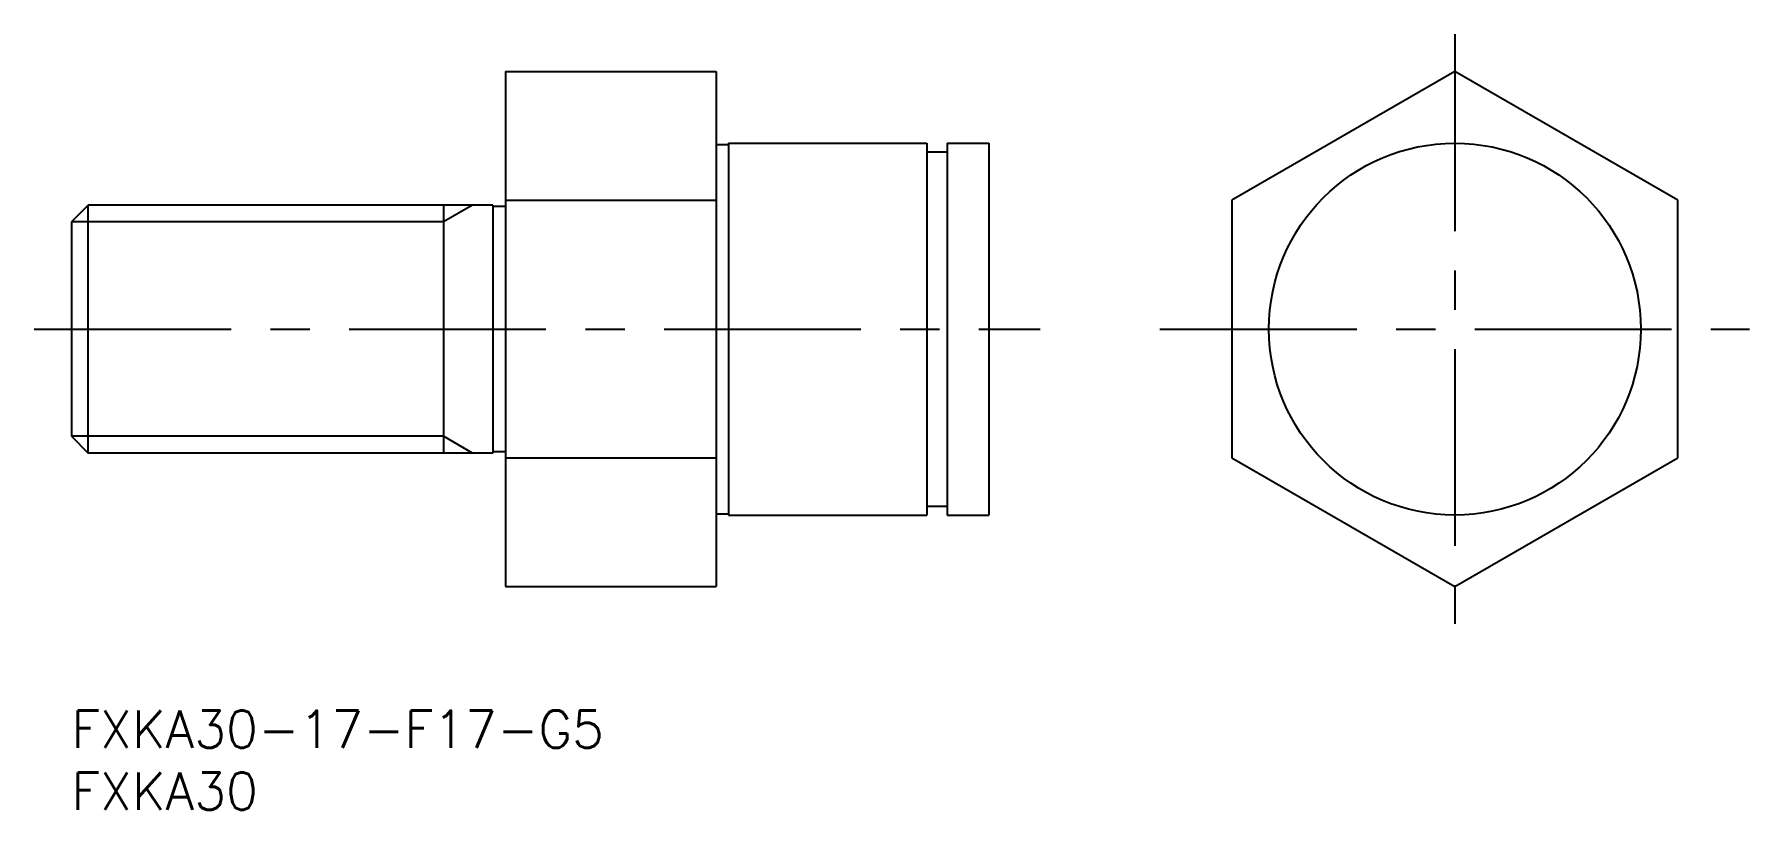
# Model space of a CAD drawing. Extents: x -3 to 135, y -8 to 55.
import ezdxf

# ---------------------------------------------------------------- set-up
doc = ezdxf.new("R2010")
doc.units = 0
doc.header["$LTSCALE"] = 0.5
doc.linetypes.add('CENTER', pattern=[50.8, 31.75, -6.35, 6.35, -6.35])
for name, color, linetype in [('MSM_CENTER', 1, 'CENTER'), ('MSM_CONTINUOUS', 7, 'CONTINUOUS'), ('MSM_NARROW', 5, 'CONTINUOUS'), ('MSM_PART_NUMBER', 7, 'CONTINUOUS')]:
    doc.layers.add(name, color=color, linetype=linetype)
doc.styles.get("Standard").update_dxf_attribs({"font": 'txt.shx', "height": 3, "bigfont": 'bigfont.shx'})

# ---------------------------------------------------------------- blocks, each defined once
blk = doc.blocks.new('*U9')
at = {"layer": 'MSM_PART_NUMBER'}
blk.add_text('FXKA30-17-F17-G5', height=3, dxfattribs=at).set_placement((0, -3))
blk = doc.blocks.new('*U10')
at = {"layer": 'MSM_PART_NUMBER'}
blk.add_text('FXKA30', height=3, dxfattribs=at).set_placement((0, -8))

msp = doc.modelspace()

# ---------------------------------------------------------------- linework, layer by layer
at = {"layer": 'MSM_CENTER'}
for p, q in [((111.59, 54.57), (111.59, 7)), ((-3, 30.78), (78.13, 30.78)), ((87.8, 30.78), (135.37, 30.78))]:
    msp.add_line(p, q, dxfattribs=at)
at = {"layer": 'MSM_CONTINUOUS'}
for p, q in [((35, 51.57), (35, 10)), ((35, 51.57), (52, 51.57)), ((52, 51.57), (52, 10)), ((111.59, 51.57), (93.59, 41.18)), ((129.59, 41.18), (111.59, 51.57)), ((52, 45.68), (53, 45.68)), ((53, 45.78), (69, 45.78)), ((53, 45.78), (53, 15.78)), ((69, 45.78), (69, 15.78)), ((70.65, 45.78), (70.65, 15.78)), ((70.65, 45.78), (74, 45.78)), ((74, 45.78), (74, 15.78)), ((69, 45.08), (70.65, 45.08)), ((1.35, 40.78), (0, 39.43)), ((34, 40.78), (1.35, 40.78)), ((1.35, 20.78), (1.35, 40.78)), ((30, 40.78), (30, 20.78)), ((34, 40.78), (34, 20.78)), ((35, 40.68), (34, 40.68)), ((35, 41.18), (52, 41.18)), ((93.59, 41.18), (93.59, 20.39)), ((129.59, 20.39), (129.59, 41.18)), ((0, 39.43), (0, 22.14)), ((0, 22.14), (1.35, 20.78)), ((34, 20.78), (1.35, 20.78)), ((35, 20.88), (34, 20.88)), ((35, 20.39), (52, 20.39)), ((93.59, 20.39), (111.59, 10)), ((111.59, 10), (129.59, 20.39)), ((52, 15.88), (53, 15.88)), ((53, 15.78), (69, 15.78)), ((69, 16.48), (70.65, 16.48)), ((70.65, 15.78), (74, 15.78)), ((35, 10), (52, 10))]:
    msp.add_line(p, q, dxfattribs=at)
msp.add_circle((111.59, 30.78), 15, dxfattribs=at)
at = {"layer": 'MSM_NARROW'}
for p, q in [((32.34, 40.78), (30, 39.43)), ((30, 39.43), (0, 39.43)), ((30, 22.14), (0, 22.14)), ((32.34, 20.78), (30, 22.14))]:
    msp.add_line(p, q, dxfattribs=at)

# ---------------------------------------------------------------- block references
at = {"layer": 'MSM_CONTINUOUS'}
for name in ['*U9', '*U10']:
    msp.add_blockref(name, (0, 0), dxfattribs=at)

doc.saveas('drawing.dxf')
